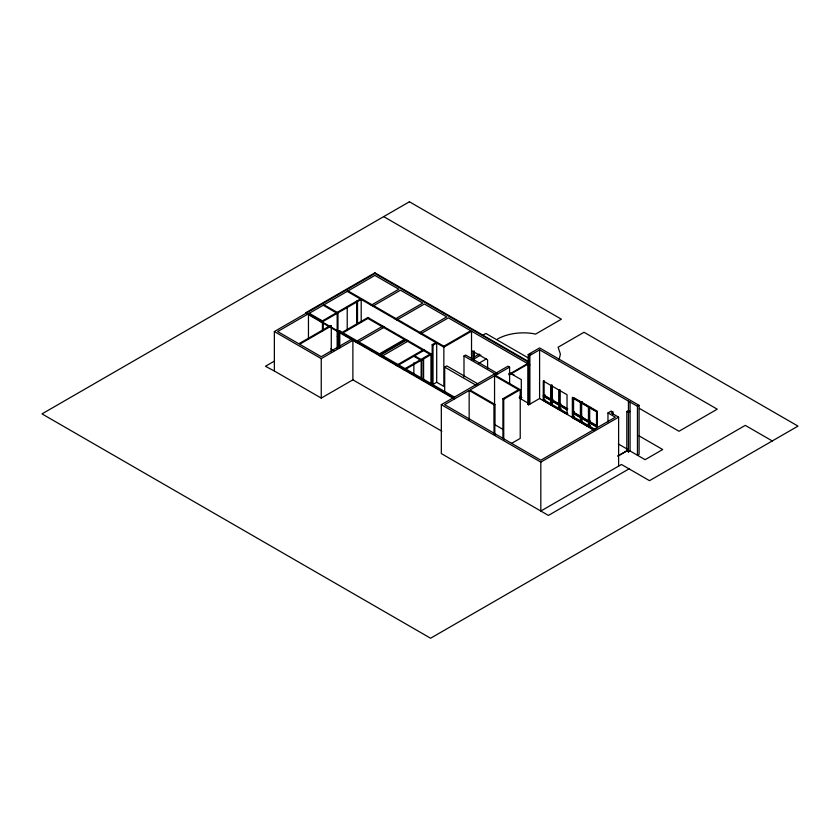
<?xml version="1.0" encoding="UTF-8"?>
<svg xmlns="http://www.w3.org/2000/svg" width="840" height="840" viewBox="0 0 840 840"><rect width="100%" height="100%" fill="white"/><g stroke="black" fill="none" stroke-linecap="round" stroke-linejoin="round"><path stroke-width="1.26" d="M413.847 374.588L413.868 362.828M421.155 378.819L421.187 360.528L422.006 360.056L414.697 355.814M421.974 379.659L422.006 360.056M559.125 359.635L560.385 354.123L558.117 347.225L584.021 332.272L717.245 409.185L678.993 431.267L639.376 408.397M454.167 398.843L306.002 313.288L306.002 312.585L374.892 272.811L528.738 361.631M441.83 431.193L352.884 379.838L321.248 398.097L274.365 371.028L274.365 331.548L374.892 273.514L528.738 362.344M320.786 321.825L360.381 298.977L347.225 291.375M321.605 322.308L361.2 299.45L435.876 342.562L432.191 344.683L432.191 383.933L433.01 384.405L436.695 382.274L443.856 386.411L443.856 347.172L471.524 331.202L528.234 363.941L528.234 354.48L539.595 347.918L639.093 405.363L639.093 454.304L637.455 455.249L637.455 406.308L539.595 349.818L529.872 355.425L528.234 354.48M331.286 352.159L331.286 325.994L299.649 344.264L321.248 356.727L352.065 338.94L338.961 331.369L338.961 347.067M274.533 361.032L265.461 366.272L274.365 371.028M371.175 305.204L398.843 289.233L374.892 275.405L277.641 331.548L298.83 343.781L330.467 325.521L331.286 325.994M372.813 306.159L400.481 290.178L422.793 303.062L395.136 319.043M338.961 331.369L339.78 330.897L342.237 332.325L367.899 317.499L431.781 354.375L431.781 384.468M368.718 317.971L343.056 332.798L379.491 353.829L404.344 339.486M337.281 336.368L339.486 335.087M274.365 331.548L321.248 358.617L352.884 340.358L352.884 379.838M355.541 341.891L382.851 326.13M357.179 342.836L384.489 327.075M396.764 319.988L424.431 304.006L446.744 316.89L419.087 332.871M405.163 339.959L380.31 354.302L397.919 364.466M379.491 355.719L406.802 339.959M381.129 356.675L408.44 340.904M420.725 333.816L448.382 317.846L470.705 330.729L443.037 346.7M396.281 365.421L423.591 349.65M397.1 365.894L424.41 350.123M432.191 344.683L433.01 345.156L436.695 343.035L443.856 347.172M403.452 369.558L430.752 353.787M404.271 370.031L431.571 354.26M423.591 350.595L430.962 354.848L431.781 354.375M482.643 335.296L485.856 333.449L528.381 357.998M444.696 391.986L444.696 367.132L446.796 365.915L478.002 383.933M463.995 376.919L463.995 355.992L465.633 355.047L497.952 373.706M473.75 357.21L479.231 354.039M480.869 354.984L474.296 358.785L474.296 351.026M478.947 363.195L486.423 358.88M629.055 468.867L548.415 515.424L441.326 453.59L441.326 404.659L507.959 366.188L509.596 367.132L509.596 383.786M494.834 435.11L494.834 404.344L494.015 404.817L469.161 390.474L444.602 404.659L540.824 460.215L615.342 417.186L607.971 412.933L607.971 421.901M502.919 438.459L502.919 398.738L518.585 389.687L494.55 375.816L469.98 390.002L494.834 404.344M509.596 367.132L495.369 375.344L520.222 389.687L520.222 438.386L511.434 443.468M509.093 374.283L528.234 363.227M509.093 374.987L528.234 363.941M527.825 365.117L529.053 364.413L529.872 364.885L528.644 365.589L527.825 365.117L527.825 404.366L528.644 404.838L539.595 398.517L594.688 430.322M502.919 398.738L503.738 399.21L520.222 389.687M551.733 384.962L550.914 385.434L550.914 400.082L551.733 399.609L551.733 386.18M527.825 404.366L529.053 403.651L529.872 404.124L529.872 355.425M544.919 394.727L543.28 395.671L550.914 400.082M544.919 395.199L543.28 396.144L550.914 400.565L552.962 399.378M543.28 400.407L567.032 414.11L567.032 394.727L543.28 381.014L543.28 400.407L544.919 399.462M552.143 404.576L551.324 405.048L551.324 400.796L552.143 400.323L552.143 404.576L559.787 408.986M551.733 401.153L551.733 404.344L550.914 404.817L550.914 400.565M567.84 408.912L560.196 404.502L560.196 389.844L559.377 390.317L559.377 404.975L561.015 404.03M561.015 408.755L559.377 409.7L559.377 405.447L560.196 404.975L560.196 409.227L567.84 413.637M560.606 408.513L558.968 409.458L558.968 405.206L551.324 400.796M582.446 401.741L580.808 402.685L580.808 417.344L588.452 421.754L589.271 421.281L589.271 407.852M574.392 411.747L572.754 412.692L580.398 417.113L581.217 416.63L581.217 403.2M574.392 412.219L572.754 413.165L580.398 417.585L582.446 416.399M589.68 406.865L588.861 407.337L588.861 421.995L596.495 426.405L597.313 425.933L597.313 411.274L589.68 406.865L589.68 421.522L597.313 425.933M596.505 428.547L596.505 411.747L572.754 398.034L572.754 417.428L574.392 416.483M582.446 421.124L580.808 422.069L580.808 417.816L581.626 417.344L581.626 421.596L589.271 426.006L589.271 422.814M581.217 418.173L581.217 421.365L580.398 421.838L580.398 417.585M588.861 421.995L590.499 421.05M590.499 425.775L588.861 426.72L588.861 422.468L589.68 421.995L589.68 426.248L595.14 429.397M607.971 412.933L611.247 411.044L612.885 411.989L612.885 414.561M612.885 411.989L611.247 412.933L618.618 417.186L618.618 466.127M589.271 426.006L588.452 426.479L588.452 422.226L580.808 417.816M597.313 426.405L596.495 426.878L588.861 422.468M626.808 411.516L628.446 410.571L630.084 411.516L628.446 412.461L626.808 411.516L626.808 450.996L617.915 456.131M441.326 404.659L540.824 462.105L618.618 417.186M637.455 406.308L639.093 405.363M617.915 455.889L626.808 450.755M626.808 450.996L628.446 451.941L630.084 450.996L645.12 459.669L662.697 449.526L639.03 435.855M383.691 216.615L561.383 319.2L535.49 334.152L533.064 333.575A36.855 21.273 0 0 0 497.469 339.077M772.286 440.958L745.279 425.376L649.509 480.669L621.464 464.478L540.824 511.035L540.824 462.105M529.872 353.535L531.51 354.48M509.513 372.834L521.293 379.638L521.293 399L519.152 397.761M551.733 399.609L544.1 395.199L544.1 380.541M558.695 403.631L552.143 399.851L552.143 385.193L551.324 385.665L551.324 400.323L558.968 404.733L558.968 390.075M581.217 416.63L573.573 412.219L573.573 397.562L581.217 401.982L580.398 402.455L580.398 417.113M589.271 421.281L581.626 416.871L581.626 402.213L589.271 406.623L588.452 407.096L588.452 421.754M550.641 399.452L544.1 395.671L544.1 399.935L551.733 404.344M551.733 400.082L558.695 404.103M559.787 404.733L566.748 408.755M580.125 416.472L573.573 412.692L573.573 416.955L581.217 421.365M581.217 417.113L588.178 421.124M589.271 421.754L596.222 425.775M559.377 404.975L567.021 409.385M559.377 405.447L567.021 409.857M572.754 417.428L594.321 429.87M618.313 443.961L627.323 449.159M594.688 430.553L572.345 417.659L572.345 397.331L596.915 411.516L596.915 427.844M463.995 355.992L495.201 374M348.044 290.903L443.856 346.227M519.719 396.197L521.861 397.435M520.086 398.475L527.93 403.011M367.899 318.444L422.772 350.123M444.696 367.132L475.902 385.14M324.009 304.784L337.985 312.848L337.985 348.169M323.19 305.256L337.166 313.32L337.166 348.642M309.278 313.288L323.243 321.353M398.738 364.949L454.671 397.236M306.002 312.585L454.188 398.139M503.286 429.566L494.55 424.515L494.55 375.816M330.719 348.842L333.942 350.7M413.879 356.286L421.187 360.528M630.084 402.056L630.084 450.996M628.446 401.111L628.446 410.571M628.446 412.461L628.446 451.941M539.595 349.818L539.595 398.517M529.053 354.953L529.053 364.413M528.644 365.589L528.644 404.838M503.738 399.21L503.738 440.213M494.015 404.817L494.015 434.301M487.589 368.55L487.589 359.856L472.028 350.879L472.028 359.562M473.666 351.173L473.666 361.106M471.524 331.202L471.524 358.669M469.161 390.474L469.161 419.947M436.695 343.035L436.695 382.274M433.01 345.156L433.01 384.405M430.962 354.848L430.962 384.941M423.591 358.449L423.591 380.688M374.892 272.811L374.892 273.514M361.2 299.45L361.2 321.689M357.514 323.81L357.514 301.57L356.695 301.098L356.695 324.649M347.225 307.072L347.225 330.624M339.78 330.897L339.78 347.907M323.19 320.954L323.243 330.519M322.423 330.992L322.423 321.825L308.459 313.761L308.459 338.615M321.248 358.617L321.248 398.097M513.986 374.682A36.855 21.273 0 0 1 508.788 373.622M409.416 201.768L42 413.889L430.584 638.232L798 426.111L409.416 201.768"/></g></svg>
